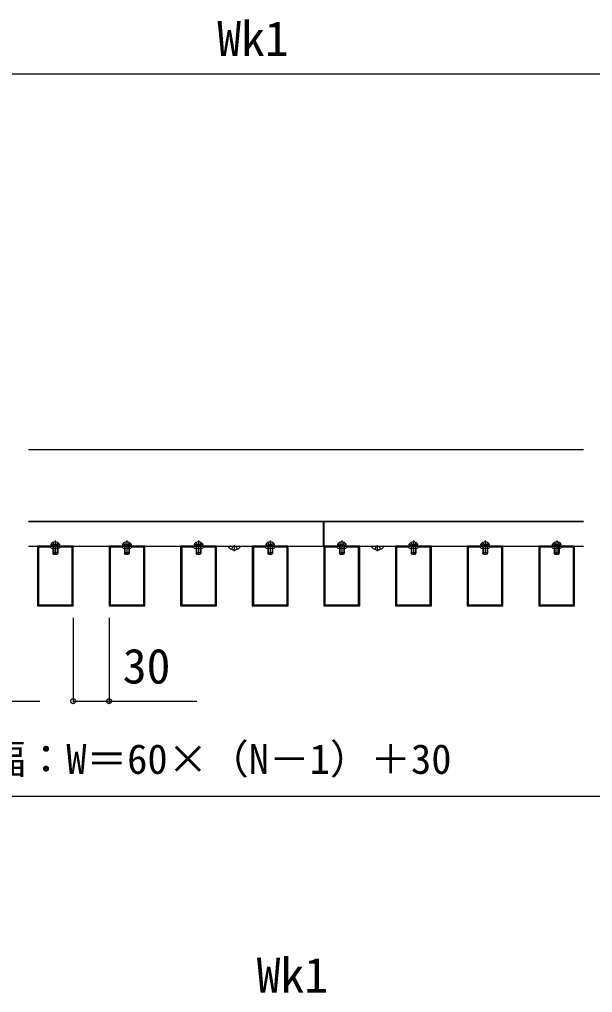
# Model space of a CAD drawing. Units: millimetres, scale not verified. Extents: x -1750 to 1750, y -2608 to 2592.
# Drawn here: x -1215 to -735, y 316 to 1132 of the extents above; entities that cross this region are included whole.
import ezdxf
from ezdxf.enums import TextEntityAlignment as Align

# ---------------------------------------------------------------- set-up
doc = ezdxf.new("R2010")
doc.units = ezdxf.units.MM
doc.header["$LTSCALE"] = 14
for name, color, linetype in [('0-3_YKK_11', 7, 'Continuous'), ('0-4_YKK_12', 2, 'Continuous'), ('0-5_YKK_13', 4, 'Continuous'), ('0-6_YKK_D', 6, 'Continuous')]:
    doc.layers.add(name, color=color, linetype=linetype)
doc.styles.add('ＭＳ ゴシック', font='')
doc.styles.get('ＭＳ ゴシック').set_extended_font_data('MS Gothic')

msp = doc.modelspace()

# ---------------------------------------------------------------- linework, layer by layer
at = {"layer": '0-3_YKK_11'}
for points in [[(-1170, 640.5), (-1170, 690.5), (-1200, 690.5), (-1200, 640.5)], [(-1170.9, 641.4), (-1170.9, 689.6), (-1180.9, 689.6), (-1182, 688.5), (-1184.54, 688.5), (-1184.73, 688.62), (-1185.28, 688.62), (-1185.46, 688.5), (-1188, 688.5), (-1189.1, 689.6), (-1199.1, 689.6), (-1199.1, 641.4)], [(-1110, 640.5), (-1110, 690.5), (-1140, 690.5), (-1140, 640.5)], [(-1110.9, 641.4), (-1110.9, 689.6), (-1120.9, 689.6), (-1122, 688.5), (-1124.54, 688.5), (-1124.73, 688.62), (-1125.28, 688.62), (-1125.46, 688.5), (-1128, 688.5), (-1129.1, 689.6), (-1139.1, 689.6), (-1139.1, 641.4)], [(-1050, 640.5), (-1050, 690.5), (-1080, 690.5), (-1080, 640.5)], [(-1050.9, 641.4), (-1050.9, 689.6), (-1060.9, 689.6), (-1062, 688.5), (-1064.54, 688.5), (-1064.73, 688.62), (-1065.28, 688.62), (-1065.46, 688.5), (-1068, 688.5), (-1069.1, 689.6), (-1079.1, 689.6), (-1079.1, 641.4)], [(-990, 640.5), (-990, 690.5), (-1020, 690.5), (-1020, 640.5)], [(-990.9, 641.4), (-990.9, 689.6), (-1000.9, 689.6), (-1002, 688.5), (-1004.54, 688.5), (-1004.73, 688.62), (-1005.28, 688.62), (-1005.46, 688.5), (-1008, 688.5), (-1009.1, 689.6), (-1019.1, 689.6), (-1019.1, 641.4)], [(-930, 640.5), (-930, 690.5), (-960, 690.5), (-960, 640.5)], [(-930.9, 641.4), (-930.9, 689.6), (-940.9, 689.6), (-942, 688.5), (-944.54, 688.5), (-944.73, 688.62), (-945.28, 688.62), (-945.46, 688.5), (-948, 688.5), (-949.1, 689.6), (-959.1, 689.6), (-959.1, 641.4)], [(-870, 640.5), (-870, 690.5), (-900, 690.5), (-900, 640.5)], [(-870.9, 641.4), (-870.9, 689.6), (-880.9, 689.6), (-882, 688.5), (-884.54, 688.5), (-884.73, 688.62), (-885.28, 688.62), (-885.46, 688.5), (-888, 688.5), (-889.1, 689.6), (-899.1, 689.6), (-899.1, 641.4)], [(-810, 640.5), (-810, 690.5), (-840, 690.5), (-840, 640.5)], [(-810.9, 641.4), (-810.9, 689.6), (-820.9, 689.6), (-822, 688.5), (-824.54, 688.5), (-824.73, 688.62), (-825.28, 688.62), (-825.46, 688.5), (-828, 688.5), (-829.1, 689.6), (-839.1, 689.6), (-839.1, 641.4)], [(-750, 640.5), (-750, 690.5), (-780, 690.5), (-780, 640.5)], [(-750.9, 641.4), (-750.9, 689.6), (-760.9, 689.6), (-762, 688.5), (-764.54, 688.5), (-764.73, 688.62), (-765.28, 688.62), (-765.46, 688.5), (-768, 688.5), (-769.1, 689.6), (-779.1, 689.6), (-779.1, 641.4)]]:
    msp.add_lwpolyline(points, close=True, dxfattribs=at)
at = {"layer": '0-4_YKK_12'}
for p, q in [((-1207.5, 771.5), (-742.5, 771.5)), ((-1207.5, 711.5), (-742.5, 711.5)), ((-1207.5, 711), (-742.5, 711)), ((-960.6, 711), (-960.6, 690.5)), ((-960, 711), (-960, 690.5)), ((-1207.5, 690.5), (-742.5, 690.5))]:
    msp.add_line(p, q, dxfattribs=at)
at = {"layer": '0-5_YKK_13'}
for p, q in [((-1187.05, 693.57), (-1186.15, 691.75)), ((-1185, 695.1), (-1185, 683.11)), ((-1182.95, 693.57), (-1183.86, 691.75)), ((-1127.05, 693.57), (-1126.15, 691.75)), ((-1125, 695.1), (-1125, 683.11)), ((-1122.95, 693.57), (-1123.86, 691.75)), ((-1067.05, 693.57), (-1066.15, 691.75)), ((-1065, 695.1), (-1065, 683.11)), ((-1062.95, 693.57), (-1063.86, 691.75)), ((-1007.05, 693.57), (-1006.15, 691.75)), ((-1005, 695.1), (-1005, 683.11)), ((-1002.95, 693.57), (-1003.86, 691.75)), ((-947.05, 693.57), (-946.15, 691.75)), ((-945, 695.1), (-945, 683.11)), ((-942.95, 693.57), (-943.86, 691.75)), ((-887.05, 693.57), (-886.15, 691.75)), ((-885, 695.1), (-885, 683.11)), ((-882.95, 693.57), (-883.86, 691.75)), ((-827.05, 693.57), (-826.15, 691.75)), ((-825, 695.1), (-825, 683.11)), ((-822.95, 693.57), (-823.86, 691.75)), ((-767.05, 693.57), (-766.15, 691.75)), ((-765, 695.1), (-765, 683.11)), ((-762.95, 693.57), (-763.86, 691.75)), ((-1188.6, 691.6), (-1181.41, 691.6)), ((-1187, 690.2), (-1186.86, 691.01)), ((-1183, 690.2), (-1187, 690.2)), ((-1187, 690.2), (-1187, 685)), ((-1186.62, 690.2), (-1186.86, 691.22)), ((-1186.62, 690.2), (-1186.62, 684.24)), ((-1185, 691.14), (-1186.15, 691.75)), ((-1185, 691.14), (-1183.86, 691.75)), ((-1183.38, 690.2), (-1183.14, 691.22)), ((-1183.38, 690.2), (-1183.38, 684.24)), ((-1183, 690.2), (-1183.15, 691.01)), ((-1183, 690.2), (-1183, 685)), ((-1128.6, 691.6), (-1121.41, 691.6)), ((-1127, 690.2), (-1126.86, 691.01)), ((-1123, 690.2), (-1127, 690.2)), ((-1127, 690.2), (-1127, 685)), ((-1126.62, 690.2), (-1126.86, 691.22)), ((-1126.62, 690.2), (-1126.62, 684.24)), ((-1125, 691.14), (-1126.15, 691.75)), ((-1125, 691.14), (-1123.86, 691.75)), ((-1123.38, 690.2), (-1123.14, 691.22)), ((-1123.38, 690.2), (-1123.38, 684.24)), ((-1123, 690.2), (-1123.15, 691.01)), ((-1123, 690.2), (-1123, 685)), ((-1068.6, 691.6), (-1061.41, 691.6)), ((-1067, 690.2), (-1066.86, 691.01)), ((-1063, 690.2), (-1067, 690.2)), ((-1067, 690.2), (-1067, 685)), ((-1066.62, 690.2), (-1066.86, 691.22)), ((-1066.62, 690.2), (-1066.62, 684.24)), ((-1065, 691.14), (-1066.15, 691.75)), ((-1065, 691.14), (-1063.86, 691.75)), ((-1063.38, 690.2), (-1063.14, 691.22)), ((-1063.38, 690.2), (-1063.38, 684.24)), ((-1063, 690.2), (-1063.15, 691.01)), ((-1063, 690.2), (-1063, 685)), ((-1039.74, 689.64), (-1039.74, 689.8)), ((-1039.04, 690.5), (-1030.97, 690.5)), ((-1035, 686.4), (-1035, 691.21)), ((-1030.27, 689.64), (-1030.27, 689.8)), ((-1008.6, 691.6), (-1001.41, 691.6)), ((-1007, 690.2), (-1006.86, 691.01)), ((-1003, 690.2), (-1007, 690.2)), ((-1007, 690.2), (-1007, 685)), ((-1006.62, 690.2), (-1006.86, 691.22)), ((-1006.62, 690.2), (-1006.62, 684.24)), ((-1005, 691.14), (-1006.15, 691.75)), ((-1005, 691.14), (-1003.86, 691.75)), ((-1003.38, 690.2), (-1003.14, 691.22)), ((-1003.38, 690.2), (-1003.38, 684.24)), ((-1003, 690.2), (-1003.15, 691.01)), ((-1003, 690.2), (-1003, 685)), ((-948.6, 691.6), (-941.41, 691.6)), ((-947, 690.2), (-946.86, 691.01)), ((-943, 690.2), (-947, 690.2)), ((-947, 690.2), (-947, 685)), ((-946.62, 690.2), (-946.86, 691.22)), ((-946.62, 690.2), (-946.62, 684.24)), ((-945, 691.14), (-946.15, 691.75)), ((-945, 691.14), (-943.86, 691.75)), ((-943.38, 690.2), (-943.14, 691.22)), ((-943.38, 690.2), (-943.38, 684.24)), ((-943, 690.2), (-943.15, 691.01)), ((-943, 690.2), (-943, 685)), ((-919.74, 689.64), (-919.74, 689.8)), ((-919.04, 690.5), (-910.97, 690.5)), ((-915, 686.4), (-915, 691.21)), ((-910.27, 689.64), (-910.27, 689.8)), ((-888.6, 691.6), (-881.41, 691.6)), ((-887, 690.2), (-886.86, 691.01)), ((-883, 690.2), (-887, 690.2)), ((-887, 690.2), (-887, 685)), ((-886.62, 690.2), (-886.86, 691.22)), ((-886.62, 690.2), (-886.62, 684.24)), ((-885, 691.14), (-886.15, 691.75)), ((-885, 691.14), (-883.86, 691.75)), ((-883.38, 690.2), (-883.14, 691.22)), ((-883.38, 690.2), (-883.38, 684.24)), ((-883, 690.2), (-883.15, 691.01)), ((-883, 690.2), (-883, 685)), ((-828.6, 691.6), (-821.41, 691.6)), ((-827, 690.2), (-826.86, 691.01)), ((-823, 690.2), (-827, 690.2)), ((-827, 690.2), (-827, 685)), ((-826.62, 690.2), (-826.86, 691.22)), ((-826.62, 690.2), (-826.62, 684.24)), ((-825, 691.14), (-826.15, 691.75)), ((-825, 691.14), (-823.86, 691.75)), ((-823.38, 690.2), (-823.14, 691.22)), ((-823.38, 690.2), (-823.38, 684.24)), ((-823, 690.2), (-823.15, 691.01)), ((-823, 690.2), (-823, 685)), ((-768.6, 691.6), (-761.41, 691.6)), ((-767, 690.2), (-766.86, 691.01)), ((-763, 690.2), (-767, 690.2)), ((-767, 690.2), (-767, 685)), ((-766.62, 690.2), (-766.86, 691.22)), ((-766.62, 690.2), (-766.62, 684.24)), ((-765, 691.14), (-766.15, 691.75)), ((-765, 691.14), (-763.86, 691.75)), ((-763.38, 690.2), (-763.14, 691.22)), ((-763.38, 690.2), (-763.38, 684.24)), ((-763, 690.2), (-763.15, 691.01)), ((-763, 690.2), (-763, 685)), ((-1183, 685), (-1187, 685)), ((-1186.3, 683.6), (-1187, 685)), ((-1183.7, 683.6), (-1186.3, 683.6)), ((-1183, 685), (-1183.7, 683.6)), ((-1123, 685), (-1127, 685)), ((-1126.3, 683.6), (-1127, 685)), ((-1123.7, 683.6), (-1126.3, 683.6)), ((-1123, 685), (-1123.7, 683.6)), ((-1063, 685), (-1067, 685)), ((-1066.3, 683.6), (-1067, 685)), ((-1063.7, 683.6), (-1066.3, 683.6)), ((-1063, 685), (-1063.7, 683.6)), ((-1003, 685), (-1007, 685)), ((-1006.3, 683.6), (-1007, 685)), ((-1003.7, 683.6), (-1006.3, 683.6)), ((-1003, 685), (-1003.7, 683.6)), ((-943, 685), (-947, 685)), ((-946.3, 683.6), (-947, 685)), ((-943.7, 683.6), (-946.3, 683.6)), ((-943, 685), (-943.7, 683.6)), ((-883, 685), (-887, 685)), ((-886.3, 683.6), (-887, 685)), ((-883.7, 683.6), (-886.3, 683.6)), ((-883, 685), (-883.7, 683.6)), ((-823, 685), (-827, 685)), ((-826.3, 683.6), (-827, 685)), ((-823.7, 683.6), (-826.3, 683.6)), ((-823, 685), (-823.7, 683.6)), ((-763, 685), (-767, 685)), ((-766.3, 683.6), (-767, 685)), ((-763.7, 683.6), (-766.3, 683.6)), ((-763, 685), (-763.7, 683.6))]:
    msp.add_line(p, q, dxfattribs=at)
for points in [[(-1036.13, 690.5), (-1036.13, 690.5), (-1037.45, 687.84)], [(-1033.88, 690.5), (-1033.88, 690.5), (-1032.55, 687.84)], [(-916.13, 690.5), (-916.13, 690.5), (-917.45, 687.84)], [(-913.88, 690.5), (-913.88, 690.5), (-912.55, 687.84)]]:
    msp.add_lwpolyline(points, dxfattribs=at)
for centre, radius, start, end in [((-1185, 689.9), 4.2, 27.28096, 152.71904), ((-1125, 689.9), 4.2, 27.28096, 152.71904), ((-1065, 689.9), 4.2, 27.28096, 152.71904), ((-1005, 689.9), 4.2, 27.28096, 152.71904), ((-945, 689.9), 4.2, 27.28096, 152.71904), ((-885, 689.9), 4.2, 27.28096, 152.71904), ((-825, 689.9), 4.2, 27.28096, 152.71904), ((-765, 689.9), 4.2, 27.28096, 152.71904), ((-1188.6, 691.75), 0.154, 152.71904, 270), ((-1187.35, 691.1), 0.5, 349.90904, 90), ((-1182.65, 691.1), 0.5, 90, 190.09096), ((-1181.41, 691.75), 0.154, 270, 27.28096), ((-1128.6, 691.75), 0.154, 152.71904, 270), ((-1127.35, 691.1), 0.5, 349.90904, 90), ((-1122.65, 691.1), 0.5, 90, 190.09096), ((-1121.41, 691.75), 0.154, 270, 27.28096), ((-1068.6, 691.75), 0.154, 152.71904, 270), ((-1067.35, 691.1), 0.5, 349.90904, 90), ((-1062.65, 691.1), 0.5, 90, 190.09096), ((-1061.41, 691.75), 0.154, 270, 27.28096), ((-1039.04, 689.8), 0.7, 92.95791, 180), ((-1038.87, 689.64), 0.862, 180, 230.87645), ((-1035, 694.4), 7, 230.87645, 270), ((-1039.04, 689.8), 0.7, 90, 92.95791), ((-1035, 694.4), 7, 270, 309.12355), ((-1030.97, 689.8), 0.7, 87.04209, 90), ((-1030.97, 689.8), 0.7, 0, 87.04209), ((-1031.13, 689.64), 0.862, 309.12355, 0), ((-1008.6, 691.75), 0.154, 152.71904, 270), ((-1007.35, 691.1), 0.5, 349.90904, 90), ((-1002.65, 691.1), 0.5, 90, 190.09096), ((-1001.41, 691.75), 0.154, 270, 27.28096), ((-948.6, 691.75), 0.154, 152.71904, 270), ((-947.35, 691.1), 0.5, 349.90904, 90), ((-942.65, 691.1), 0.5, 90, 190.09096), ((-941.41, 691.75), 0.154, 270, 27.28096), ((-919.04, 689.8), 0.7, 92.95791, 180), ((-918.87, 689.64), 0.862, 180, 230.87645), ((-915, 694.4), 7, 230.87645, 270), ((-919.04, 689.8), 0.7, 90, 92.95791), ((-915, 694.4), 7, 270, 309.12355), ((-910.97, 689.8), 0.7, 87.04209, 90), ((-910.97, 689.8), 0.7, 0, 87.04209), ((-911.13, 689.64), 0.862, 309.12355, 0), ((-888.6, 691.75), 0.154, 152.71904, 270), ((-887.35, 691.1), 0.5, 349.90904, 90), ((-882.65, 691.1), 0.5, 90, 190.09096), ((-881.41, 691.75), 0.154, 270, 27.28096), ((-828.6, 691.75), 0.154, 152.71904, 270), ((-827.35, 691.1), 0.5, 349.90904, 90), ((-822.65, 691.1), 0.5, 90, 190.09096), ((-821.41, 691.75), 0.154, 270, 27.28096), ((-768.6, 691.75), 0.154, 152.71904, 270), ((-767.35, 691.1), 0.5, 349.90904, 90), ((-762.65, 691.1), 0.5, 90, 190.09096), ((-761.41, 691.75), 0.154, 270, 27.28096)]:
    msp.add_arc(centre, radius, start, end, dxfattribs=at)
at = {"layer": '0-6_YKK_D'}
for p, q in [((-1400, 1086.5), (-610, 1086.5)), ((-1170, 630.5), (-1170, 559.5)), ((-1140, 630.5), (-1140, 559.5)), ((-545, 480.5), (-1465, 480.5))]:
    msp.add_line(p, q, dxfattribs=at)
for points in [[(-1425, 560.5), (-1365, 560.5), (-1197.91, 560.5)], [(-1170, 560.5), (-1140, 560.5), (-1066.32, 560.5)]]:
    msp.add_lwpolyline(points, dxfattribs=at)
for centre in [(-1170, 560.5), (-1140, 560.5)]:
    msp.add_circle(centre, 2.12, dxfattribs=at)

# ---------------------------------------------------------------- texts
at = {"layer": '0-6_YKK_D', "style": 'ＭＳ ゴシック'}
for s, height, p in [('Wk1', 29.33, (-1049.32, 1092.5)), ('30', 29.33, (-1128.46, 566.5)), ('製品幅：W＝60×（N－1）＋30', 24.93, (-1311.77, 492.1)), ('Wk1', 29.33, (-1016.32, 307.5))]:
    msp.add_text(s, height=height, dxfattribs=at).set_placement(p, align=Align.BOTTOM_LEFT)

doc.saveas('drawing.dxf')
